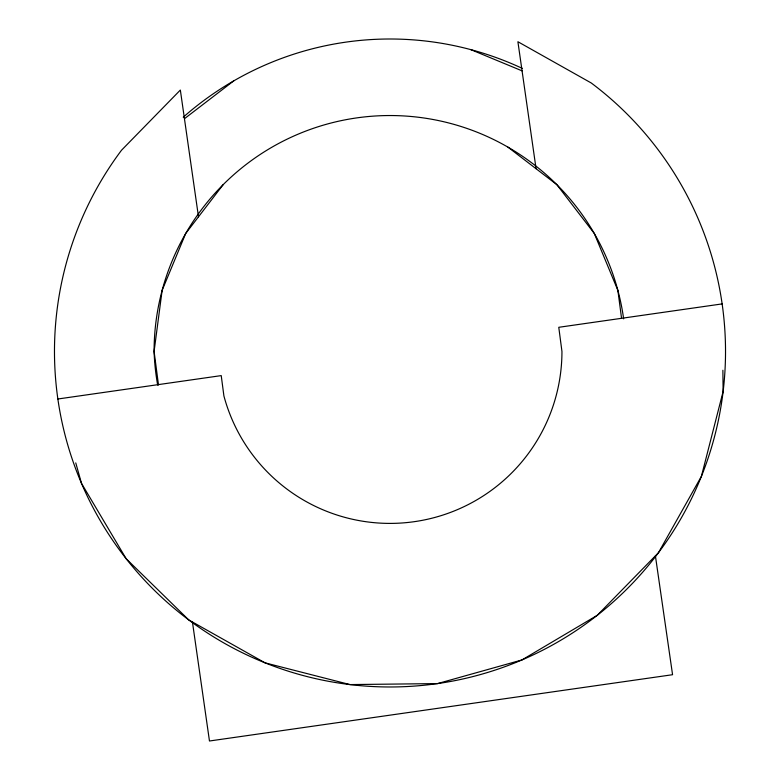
<?xml version="1.0" encoding="UTF-8"?>
<svg xmlns="http://www.w3.org/2000/svg" width="780" height="780" viewBox="0 0 780 780"><rect width="100%" height="100%" fill="white"/><g stroke="black" fill="none" stroke-linecap="round" stroke-linejoin="round"><path stroke-width="1.17" d="M223.187 184.636L185.689 233.493L162.123 290.394L154.089 351.458A236.057 236.057 0 0 0 157.677 385.096M184.451 118.706L233.776 80.857M57.866 398.999L221.227 375.609L223.909 395.957A171.951 171.951 0 0 0 561.951 351.458L558.773 327.298L722.134 303.907M470.866 49.647L522.064 70.853M507.956 147.147L556.813 184.636L594.311 233.493L617.877 290.394L621.553 318.308M75.758 462.891L81.49 483.337L126.136 558.694L188.76 619.925L265.102 662.864L349.957 684.577L437.541 683.592L521.888 659.968L597.246 615.322L658.476 552.688L701.405 476.346L723.118 391.492L722.884 370.256M655.405 555.828L672.565 674.71L209.469 741L192.436 621.992M536.075 168.724L517.9 41.73L591.24 82.982A335.517 335.517 0 0 1 658.476 552.688A335.517 335.517 0 0 1 188.76 619.925A335.517 335.517 0 0 1 121.524 150.218L180.346 90.051L198.49 216.811M158.496 384.979L154.089 351.458A235.911 235.911 0 0 1 373.659 116.103A235.911 235.911 0 0 1 623.649 318.854M183.232 117.205A312.458 312.458 0 0 1 522.483 68.474"/></g></svg>
